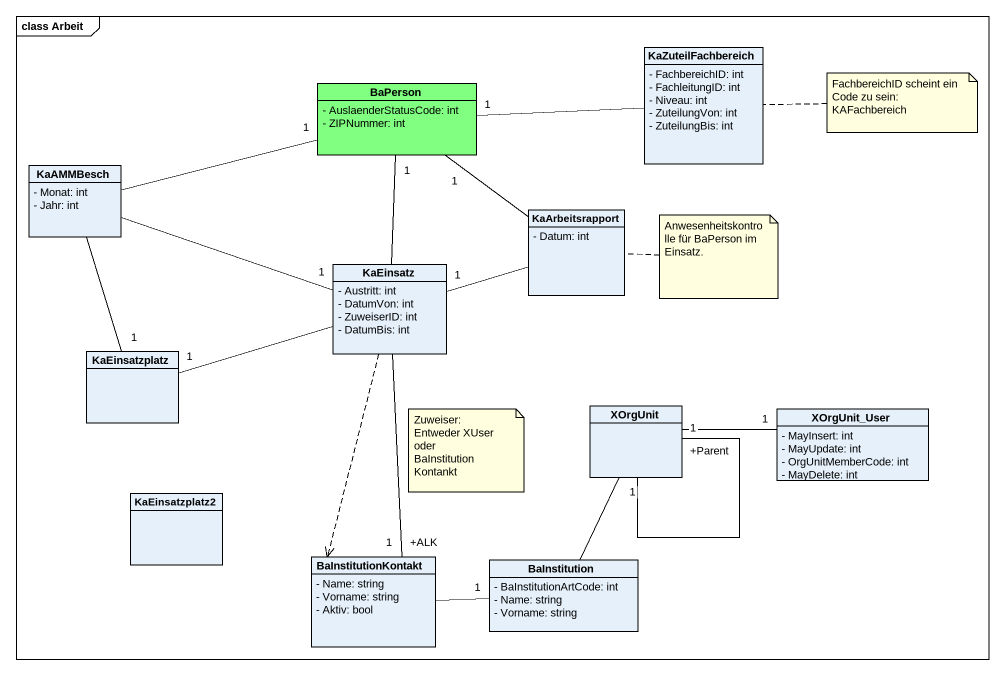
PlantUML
@startuml
mainframe class Arbeit
hide circle
hide empty members
skinparam classAttributeIconSize 0
class BaPerson #80FF80 {
  - AuslaenderStatusCode: int
  - ZIPNummer: int
}
class KaZuteilFachbereich {
  - FachbereichID: int
  - FachleitungID: int
  - Niveau: int
  - ZuteilungVon: int
  - ZuteilungBis: int
}
class KaAMMBesch {
  - Monat: int
  - Jahr: int
}
class KaArbeitsrapport {
  - Datum: int
}
class KaEinsatz {
  - Austritt: int
  - DatumVon: int
  - ZuweiserID: int
  - DatumBis: int
}
class KaEinsatzplatz
class XOrgUnit
class XOrgUnit_User {
  - MayInsert: int
  - MayUpdate: int
  - OrgUnitMemberCode: int
  - MayDelete: int
}
class KaEinsatzplatz2
class BaInstitutionKontakt {
  - Name: string
  - Vorname: string
  - Aktiv: bool
}
class BaInstitution {
  - BaInstitutionArtCode: int
  - Name: string
  - Vorname: string
}
KaZuteilFachbereich -left- "1" BaPerson
KaAMMBesch -right- "1" BaPerson
KaAMMBesch -right- "1" KaEinsatz
KaAMMBesch -- "1" KaEinsatzplatz
KaArbeitsrapport -up- "1" BaPerson
KaArbeitsrapport -left- "1" KaEinsatz
KaEinsatz -up- "1" BaPerson
KaEinsatz -left- "1" KaEinsatzplatz
KaEinsatz ..> BaInstitutionKontakt
KaEinsatz -- "+ALK\n1" BaInstitutionKontakt
XOrgUnit -- "+Parent\n1" XOrgUnit
XOrgUnit -right- "1" XOrgUnit_User
BaInstitutionKontakt -right- "1" BaInstitution
BaInstitution -up- "1" XOrgUnit
note right of KaZuteilFachbereich : FachbereichID scheint ein Code zu sein: KAFachbereich
note right of KaArbeitsrapport : Anwesenheitskontrolle für BaPerson im Einsatz.
note as N3
  Zuweiser: Entweder XUser oder BaInstitutionKontankt
end note
@enduml
